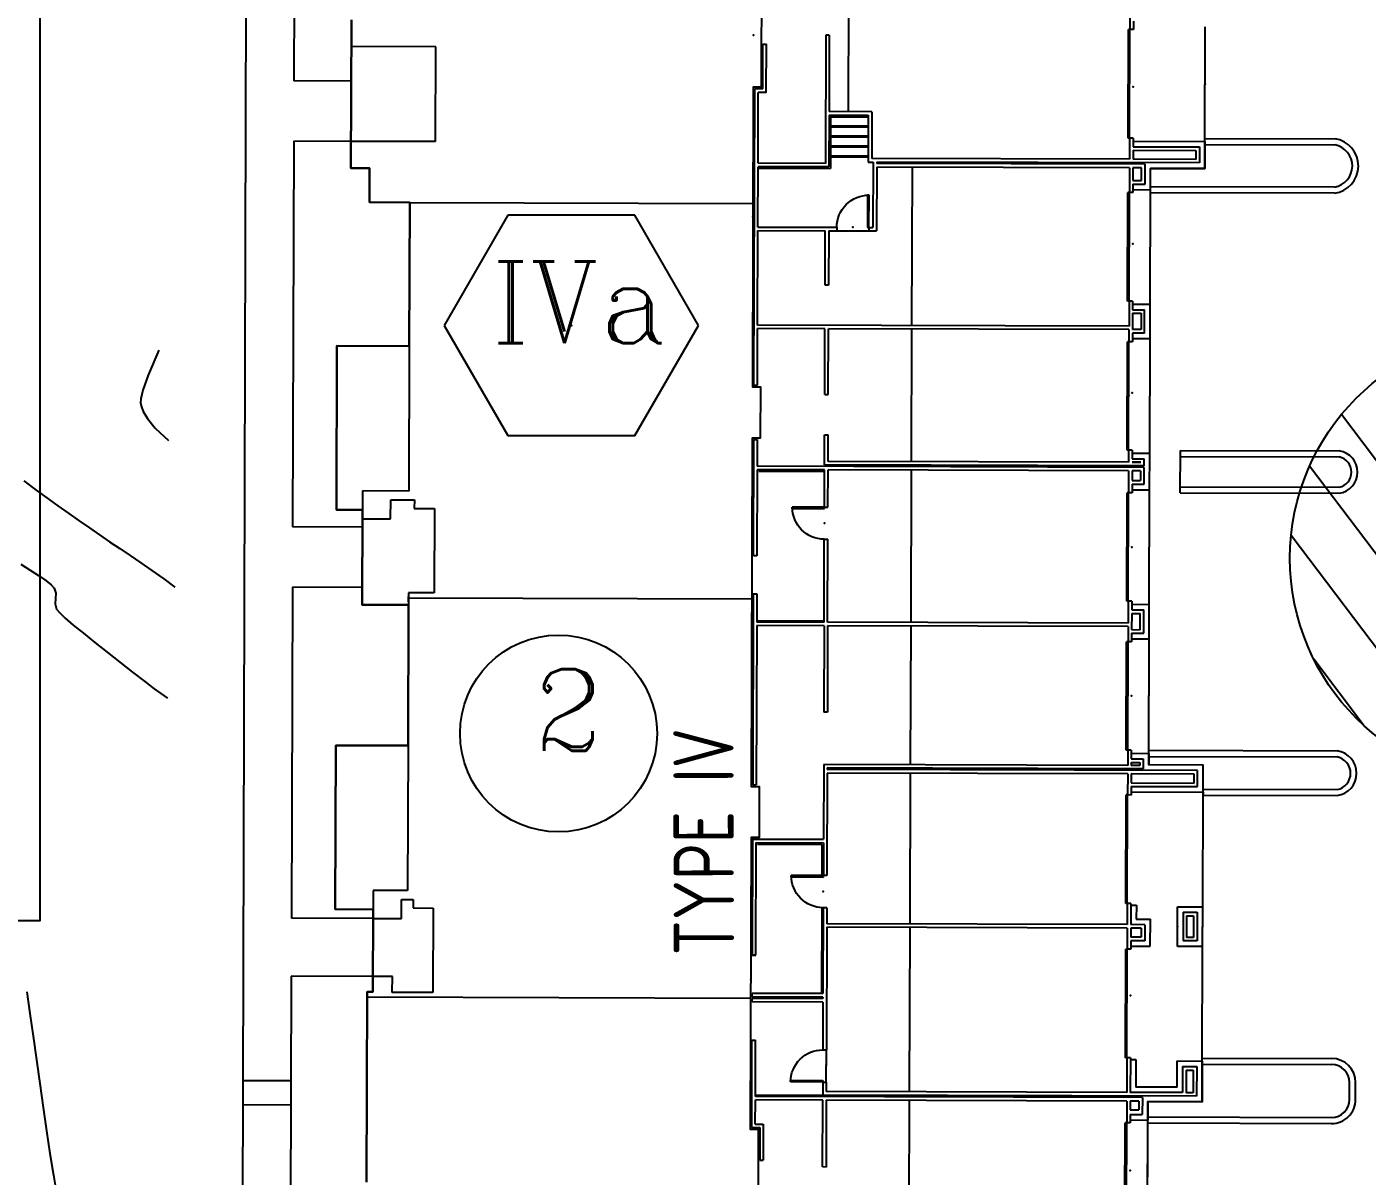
# Model space of a CAD drawing. Header units: feet. Extents: x 26064 to 27719, y 16802 to 28989.
# Drawn here: x 26633.5 to 26744.6, y 17783.9 to 17879.2 of the extents above; entities that cross this region are included whole.
import ezdxf
from ezdxf.enums import TextEntityAlignment as Align

# ---------------------------------------------------------------- set-up
doc = ezdxf.new("R2010")
doc.units = ezdxf.units.FT
doc.header["$LTSCALE"] = 50
doc.header["$MEASUREMENT"] = 0
doc.header["$PDSIZE"] = -0.5
doc.linetypes.add('HIDDEN', pattern=[0.375, 0.25, -0.125])
doc.linetypes.add('HIDN25', pattern=[0.0938, 0.0625, -0.0313])
for name, color, linetype in [('BUILDING-INTERIOR', 251, 'Continuous'), ('BUILDINGS', 5, 'Continuous'), ('CONT-MJR', 160, 'HIDDEN'), ('CONT-MNR', 55, 'HIDN25'), ('CURB-B', 4, 'Continuous'), ('CURB-F', 32, 'Continuous'), ('FLUMES', 2, 'Continuous'), ('IAN-CHECK', 221, 'Continuous'), ('INLET PROTECTION', 1, 'HIDDEN'), ('SIDEWALK', 9, 'Continuous')]:
    doc.layers.add(name, color=color, linetype=linetype)
doc.styles.add('DCADTXTSTYLE2', font='ARCHITXT')
doc.styles.add('DCADTXTSTYLE3', font='ROMANC')

# ---------------------------------------------------------------- blocks, each defined once
blk = doc.blocks.new('BLDG4')
at = {"ltscale": 12}
for p, q in [((-1258, 449.5), (-1258, 395.5)), ((-1217.5, 449.5), (-1258, 449.5)), ((-1252.5, 444), (-1252.5, 72)), ((-1223, 444), (-1252.5, 444)), ((-1249, 440.5), (-1249, 433.5)), ((-1226.5, 440.5), (-1249, 440.5)), ((-1226.5, 433.5), (-1226.5, 440.5)), ((-1223, 430), (-1223, 444)), ((-1217.5, 424.5), (-1217.5, 449.5)), ((-1217.5, 449.5), (-1103.5, 449.5)), ((-1103.5, 449.5), (-1103.5, 424.5)), ((-1103.5, 449.5), (-1064, 449.5)), ((-1098, 444), (-1098, 430)), ((-1069.5, 444), (-1098, 444)), ((-1094.5, 440.5), (-1094.5, 433.5)), ((-1073, 440.5), (-1094.5, 440.5)), ((-1073, 433.5), (-1073, 440.5)), ((-1069.5, 430), (-1069.5, 444)), ((-1064, 424.5), (-1064, 449.5)), ((-1064, 449.5), (-950, 449.5)), ((-950, 378), (-950, 449.5)), ((-950, 449.5), (-923, 449.5)), ((-944.5, 444), (-928.5, 444)), ((-944.5, 378), (-944.5, 444)), ((-941, 440.5), (-932, 440.5)), ((-941, 378), (-941, 440.5)), ((-932, 440.5), (-932, 378)), ((-928.5, 444), (-928.5, 75.5)), ((-923, 449.5), (-923, 395.5)), ((-329.5, 449.5), (-329.5, 395.5)), ((-302.5, 449.5), (-329.5, 449.5)), ((-324, 444), (-324, 123)), ((-308, 444), (-324, 444)), ((-320.5, 440.5), (-320.5, 378)), ((-311.5, 440.5), (-320.5, 440.5)), ((-311.5, 378), (-311.5, 440.5)), ((-308, 378), (-308, 444)), ((-302.5, 378), (-302.5, 449.5)), ((-302.5, 449.5), (-188.5, 449.5)), ((-1226.5, 433.5), (-1249, 433.5)), ((-1249, 430), (-1249, 378)), ((-1223, 430), (-1249, 430)), ((-1069.5, 430), (-1098, 430)), ((-1073, 433.5), (-1094.5, 433.5)), ((-1243.5, 424.5), (-1243.5, 383.5)), ((-1243.5, 424.5), (-1217.5, 424.5)), ((-1103.5, 424.5), (-1064, 424.5)), ((-1390.3, 395.5), (-1276.3, 395.5)), ((-1276.3, 378), (-1276.3, 395.5)), ((-1258, 395.5), (-1276.3, 395.5)), ((-1254, 390), (-1270.8, 390)), ((-1270.8, 378), (-1270.8, 390)), ((-1254, 390), (-1254, 5)), ((-1103.5, 397.5), (-1076.5, 397.5)), ((-1103.5, 378), (-1103.5, 397.5)), ((-1098, 392), (-1098, 378)), ((-1082, 392), (-1098, 392)), ((-1085.5, 388.5), (-1094.5, 388.5)), ((-1094.5, 388.5), (-1094.5, 378)), ((-1085.5, 388.5), (-1085.5, 378)), ((-1082, 392), (-1082, 378)), ((-1076.5, 383.5), (-1076.5, 397.5)), ((-927, 390), (-927, 75.5)), ((-917, 390), (-927, 390)), ((-911.5, 395.5), (-923, 395.5)), ((-917, 378), (-917, 390)), ((-911.5, 378), (-911.5, 395.5)), ((-911.5, 395.5), (-797.5, 395.5)), ((-797.5, 378), (-797.5, 395.5)), ((-797.5, 395.5), (-763.3, 395.5)), ((-792, 390), (-768.8, 390)), ((-792, 378), (-792, 390)), ((-768.8, 378), (-768.8, 390)), ((-763.3, 378), (-763.3, 395.5)), ((-763.3, 395.5), (-649.3, 395.5)), ((-649.3, 378), (-649.3, 395.5)), ((-649.3, 395.5), (-613, 395.5)), ((-643.8, 390), (-627, 390)), ((-643.8, 378), (-643.8, 390)), ((-627, 390), (-627, 5)), ((-625.5, 390), (-625.5, 72)), ((-625.5, 390), (-618.5, 390)), ((-618.5, 378), (-618.5, 390)), ((-613, 378), (-613, 395.5)), ((-613, 395.5), (-499, 395.5)), ((-499, 395.5), (-499, 378)), ((-499, 395.5), (-464.7, 395.5)), ((-493.5, 390), (-493.5, 378)), ((-493.5, 390), (-470.2, 390)), ((-470.2, 378), (-470.2, 390)), ((-464.7, 378), (-464.7, 395.5)), ((-464.7, 395.5), (-350.7, 395.5)), ((-350.7, 378), (-350.7, 395.5)), ((-350.7, 395.5), (-329.5, 395.5)), ((-345.2, 390), (-325.5, 390)), ((-345.2, 378), (-345.2, 390)), ((-325.5, 390), (-325.5, 123)), ((-1387.3, 374.5), (-1279.2, 374.5)), ((-1279.2, 378), (-1279.2, 374.5)), ((-1270.8, 378), (-1279.2, 378)), ((-1257.5, 374.5), (-1279.2, 374.5)), ((-1279.2, 374.5), (-1279.2, 373)), ((-1257.5, 386.5), (-1266.3, 386.5)), ((-1266.3, 378), (-1266.3, 386.5)), ((-1257.5, 378), (-1266.3, 378)), ((-1257.5, 386.5), (-1257.5, 378)), ((-1257.5, 374.5), (-1257.5, 75.5)), ((-1214.5, 378), (-1249, 378)), ((-1249, 374.5), (-1249, 75.5)), ((-1214.5, 374.5), (-1249, 374.5)), ((-1216, 383.5), (-1243.5, 383.5)), ((-1216, 378), (-1216, 383.5)), ((-1214.5, 378), (-1214.5, 374.5)), ((-1214.5, 374.5), (-1106.5, 374.5)), ((-1214.5, 374.5), (-1214.5, 373)), ((-1106.5, 378), (-1106.5, 374.5)), ((-1098, 378), (-1106.5, 378)), ((-1085.5, 374.5), (-1106.5, 374.5)), ((-1106.5, 374.5), (-1106.5, 373)), ((-1085.5, 378), (-1094.5, 378)), ((-1085.5, 374.5), (-1085.5, 75.5)), ((-1061, 378), (-1082, 378)), ((-1082, 374.5), (-1082, 75.5)), ((-1061, 374.5), (-1082, 374.5)), ((-1062.5, 383.5), (-1076.5, 383.5)), ((-1062.5, 378), (-1062.5, 383.5)), ((-1061, 378), (-1061, 374.5)), ((-1061, 374.5), (-953, 374.5)), ((-1061, 374.5), (-1061, 373)), ((-953, 378), (-953, 374.5)), ((-944.5, 378), (-953, 378)), ((-932, 374.5), (-953, 374.5)), ((-953, 374.5), (-953, 373)), ((-932, 378), (-941, 378)), ((-932, 374.5), (-932, 75.5)), ((-923.5, 386.5), (-923.5, 378)), ((-920.5, 386.5), (-923.5, 386.5)), ((-920.5, 378), (-923.5, 378)), ((-923.5, 374.5), (-923.5, 72)), ((-908.5, 374.5), (-923.5, 374.5)), ((-920.5, 378), (-920.5, 386.5)), ((-908.5, 378), (-917, 378)), ((-908.5, 378), (-908.5, 374.5)), ((-908.5, 374.5), (-908.5, 373)), ((-908.5, 374.5), (-800.5, 374.5)), ((-800.5, 378), (-800.5, 374.5)), ((-792, 378), (-800.5, 378)), ((-785.5, 374.5), (-800.5, 374.5)), ((-800.5, 374.5), (-800.5, 373)), ((-788.5, 386.5), (-772.3, 386.5)), ((-788.5, 378), (-788.5, 386.5)), ((-772.3, 378), (-788.5, 378)), ((-785.5, 374.5), (-785.5, 75.5)), ((-782, 374.5), (-782, 75.5)), ((-760.3, 374.5), (-782, 374.5)), ((-772.3, 378), (-772.3, 386.5)), ((-760.3, 378), (-768.8, 378)), ((-760.3, 378), (-760.3, 374.5)), ((-760.3, 374.5), (-652.3, 374.5)), ((-760.3, 374.5), (-760.3, 373)), ((-652.3, 378), (-652.3, 374.5)), ((-643.8, 378), (-652.3, 378)), ((-630.5, 374.5), (-652.3, 374.5)), ((-652.3, 374.5), (-652.3, 373)), ((-630.5, 386.5), (-640, 386.5)), ((-640, 378), (-640, 386.5)), ((-630.5, 378), (-640, 378)), ((-630.5, 386.5), (-630.5, 378)), ((-630.5, 374.5), (-630.5, 75.5)), ((-622, 386.5), (-622, 378)), ((-622, 386.5), (-622, 386.5)), ((-622, 378), (-622, 386.5)), ((-622, 378), (-622, 378)), ((-622, 374.5), (-622, 75.5)), ((-610, 378), (-618.5, 378)), ((-610, 378), (-610, 374.5)), ((-610, 374.5), (-502, 374.5)), ((-610, 374.5), (-610, 373)), ((-502, 378), (-502, 374.5)), ((-493.5, 378), (-502, 378)), ((-502, 374.5), (-502, 373)), ((-490, 386.5), (-490, 378)), ((-473.7, 386.5), (-490, 386.5)), ((-473.7, 378), (-490, 378)), ((-490, 374.5), (-490, 75.5)), ((-486.5, 374.5), (-486.5, 5)), ((-461.7, 374.5), (-486.5, 374.5)), ((-473.7, 378), (-473.7, 386.5)), ((-461.7, 378), (-470.2, 378)), ((-461.7, 378), (-461.7, 374.5)), ((-461.7, 374.5), (-353.7, 374.5)), ((-461.7, 374.5), (-461.7, 373)), ((-353.7, 378), (-353.7, 374.5)), ((-345.2, 378), (-353.7, 378)), ((-329, 374.5), (-353.7, 374.5)), ((-353.7, 374.5), (-353.7, 373)), ((-341.5, 386.5), (-329, 386.5)), ((-341.5, 378), (-341.5, 386.5)), ((-329, 378), (-341.5, 378)), ((-329, 386.5), (-329, 378)), ((-329, 374.5), (-329, 123)), ((-311.5, 378), (-320.5, 378)), ((-320.5, 374.5), (-320.5, 118)), ((-299.5, 374.5), (-320.5, 374.5)), ((-299.5, 378), (-308, 378)), ((-299.5, 378), (-299.5, 374.5)), ((-299.5, 374.5), (-191.5, 374.5)), ((-299.5, 374.5), (-299.5, 373)), ((-183, 378), (-191.5, 378)), ((-191.5, 378), (-191.5, 374.5)), ((-162.5, 374.5), (-191.5, 374.5)), ((-191.5, 374.5), (-191.5, 373)), ((-1387.3, 373), (-1279.2, 373)), ((-1214.5, 373), (-1106.5, 373)), ((-1061, 373), (-953, 373)), ((-908.5, 373), (-800.5, 373)), ((-760.3, 373), (-652.3, 373)), ((-610, 373), (-502, 373)), ((-461.7, 373), (-353.7, 373)), ((-299.5, 373), (-191.5, 373)), ((-1395.5, 158.5), (-1257.5, 158.5)), ((-1249, 158.5), (-1085.5, 158.5)), ((-1082, 158.5), (-932, 158.5)), ((-923.5, 158.5), (-785.5, 158.5)), ((-782, 158.5), (-630.5, 158.5)), ((-622, 158.5), (-490, 158.5)), ((-486.5, 158.5), (-329, 158.5)), ((-392.5, 115.5), (-392.5, 123)), ((-329, 123), (-392.5, 123)), ((-324, 123), (-325.5, 123)), ((-389, 115.5), (-392.5, 115.5)), ((-392.5, 83.5), (-392.5, 115.5)), ((-389, 115.5), (-389, 119.5)), ((-324, 119.5), (-389, 119.5)), ((-389, 115.5), (-357, 115.5)), ((-389, 114), (-389, 115.5)), ((-357, 114), (-389, 114)), ((-357, 115.5), (-357, 114)), ((-324, 114.5), (-324, 119.5)), ((-277.5, 114.5), (-324, 114.5)), ((-274, 118), (-320.5, 118)), ((-319, 75.5), (-319, 114.5)), ((-309, 75.5), (-309, 114.5)), ((-299, 75.5), (-299, 114.5)), ((-289, 75.5), (-289, 114.5)), ((-279, 75.5), (-279, 114.5)), ((-277.5, 75.5), (-277.5, 114.5)), ((-274, 118), (-274, 75.5)), ((-162.5, 94.5), (-274, 94.5)), ((-389, 83.5), (-392.5, 83.5)), ((-392.5, 75.5), (-392.5, 83.5)), ((-389, 5), (-389, 83.5)), ((-1257.5, 75.5), (-1324, 75.5)), ((-1324, 75.5), (-1324, 72)), ((-1324, 72), (-1257.5, 72)), ((-1257.5, 72), (-1257.5, 5)), ((-1239.5, 72), (-1252.5, 72)), ((-1252.5, 5), (-1252.5, 72)), ((-1239.5, 75.5), (-1249, 75.5)), ((-1239.5, 72), (-1239.5, 75.5)), ((-1239.5, 75.5), (-1207.5, 75.5)), ((-1239.5, 72), (-1239.5, 40)), ((-1238, 72), (-1239.5, 72)), ((-1238, 40), (-1238, 72)), ((-1085.5, 75.5), (-1207.5, 75.5)), ((-1207.5, 72), (-1207.5, 75.5)), ((-1160, 72), (-1207.5, 72)), ((-1160, 72), (-1160, 1.5)), ((-1155, 72), (-1156.5, 72)), ((-1156.5, 72), (-1156.5, 1.5)), ((-1155, 72), (-1155, 1.5)), ((-1066, 72), (-1151.5, 72)), ((-1151.5, 72), (-1151.5, 1.5)), ((-1066, 70.5), (-1151.5, 70.5)), ((-1066, 75.5), (-1082, 75.5)), ((-1066, 75.5), (-1066, 72)), ((-1035.5, 40), (-1035.5, 72)), ((-1035.5, 72), (-1034, 72)), ((-932, 75.5), (-1034, 75.5)), ((-1034, 75.5), (-1034, 72)), ((-1001.5, 72), (-1034, 72)), ((-1034, 72), (-1034, 40)), ((-1003, 70.5), (-1034, 70.5)), ((-1003, 6.5), (-1003, 70.5)), ((-1001.5, 5), (-1001.5, 72)), ((-998, 1.5), (-998, 72)), ((-923.5, 72), (-998, 72)), ((-927, 75.5), (-928.5, 75.5)), ((-785.5, 75.5), (-871.5, 75.5)), ((-871.5, 75.5), (-871.5, 72)), ((-785.5, 72), (-871.5, 72)), ((-785.5, 72), (-785.5, 5)), ((-782, 75.5), (-699.5, 75.5)), ((-782, 72), (-782, 5)), ((-782, 72), (-699.5, 72)), ((-780.5, 6.5), (-780.5, 72)), ((-699.5, 72), (-699.5, 75.5)), ((-669, 40), (-669, 72)), ((-669, 72), (-667.5, 72)), ((-667.5, 75.5), (-630.5, 75.5)), ((-667.5, 72), (-667.5, 75.5)), ((-667.5, 72), (-630.5, 72)), ((-667.5, 72), (-667.5, 40)), ((-632, 6.5), (-632, 72)), ((-630.5, 72), (-630.5, 5)), ((-625.5, 72), (-595.5, 72)), ((-622, 75.5), (-595.5, 75.5)), ((-595.5, 72), (-595.5, 75.5)), ((-555.5, 75.5), (-490, 75.5)), ((-555.5, 72), (-555.5, 75.5)), ((-555.5, 72), (-490, 72)), ((-490, 72), (-490, 5)), ((-392.5, 75.5), (-446.5, 75.5)), ((-446.5, 75.5), (-446.5, 72)), ((-446.5, 72), (-392.5, 72)), ((-392.5, 5), (-392.5, 72)), ((-277.5, 77), (-330.5, 77)), ((-330.5, 5), (-330.5, 77)), ((-329, 75.5), (-329, 5)), ((-277.5, 75.5), (-329, 75.5)), ((-325.5, 72), (-325.5, 5)), ((-198, 72), (-325.5, 72)), ((-198, 75.5), (-274, 75.5)), ((-198, 75.5), (-198, 72)), ((-1239.5, 40), (-1238, 40)), ((-1034, 40), (-1035.5, 40)), ((-667.5, 40), (-669, 40)), ((-1281.5, 13), (-1317.5, 13)), ((-1317.5, 9.5), (-1317.5, 13)), ((-1285, 9.5), (-1317.5, 9.5)), ((-1285, 1.5), (-1285, 9.5)), ((-1285, 1.5), (-1198, 1.5)), ((-1281.5, 5), (-1281.5, 13)), ((-1281.5, 5), (-1257.5, 5)), ((-1254, 5), (-1198, 5)), ((-1198, 1.5), (-1198, 5)), ((-1198, 1.5), (-1198, 5)), ((-1160, 1.5), (-1156.5, 1.5)), ((-1155, 1.5), (-1151.5, 1.5)), ((-1113.5, 5), (-1001.5, 5)), ((-1113.5, 1.5), (-1113.5, 5)), ((-1113.5, 5), (-1113.5, 1.5)), ((-998, 1.5), (-1113.5, 1.5)), ((-785.5, 5), (-944, 5)), ((-944, 1.5), (-944, 5)), ((-754, 1.5), (-944, 1.5)), ((-754, 5), (-782, 5)), ((-759, -341.5), (-759, 0)), ((-754, 1.5), (-754, 5)), ((-754, 1.5), (-754, 5)), ((-630.5, 5), (-716, 5)), ((-716, 5), (-716, 1.5)), ((-716, 1.5), (-600.5, 1.5)), ((-600.5, 5), (-627, 5)), ((-600.5, 1.5), (-600.5, 5)), ((-546.5, 5), (-490, 5)), ((-546.5, 1.5), (-546.5, 5)), ((-546.5, 1.5), (-251.5, 1.5)), ((-486.5, 5), (-392.5, 5)), ((-389, 5), (-329, 5)), ((-365.5, -341.5), (-365.5, 0)), ((-325.5, 5), (-255, 5)), ((-255, 13), (-255, 5)), ((-255, 13), (-207, 13)), ((-251.5, 9.5), (-251.5, 1.5)), ((-251.5, 9.5), (-207, 9.5)), ((-207, 9.5), (-207, 13)), ((-1156.5, 0), (-1156.5, -381.5)), ((-1067.5, -316), (-1151.5, -316)), ((-1151.5, -316), (-1151.5, -356.5)), ((-1067.5, -336), (-1067.5, -316)), ((-670, -316), (-754, -316)), ((-754, -316), (-754, -341.5)), ((-670, -336), (-670, -316)), ((-305, -316), (-305, -400)), ((-305, -316), (-210.5, -316)), ((-210.5, -316), (-210.5, -400)), ((-1059, -336), (-1067.5, -336)), ((-1059, -347.7), (-1059, -336)), ((-906, -341.5), (-1050.2, -341.5)), ((-1050.2, -341.5), (-1050.2, -375.7)), ((-754, -341.5), (-766, -341.5)), ((-763, -341.5), (-757.5, -341.5)), ((-661.5, -336), (-670, -336)), ((-661.5, -359.5), (-661.5, -336)), ((-508.5, -341.5), (-652.7, -341.5)), ((-652.7, -341.5), (-652.7, -387.5)), ((-1151.5, -356.5), (-1135.8, -356.5)), ((-1135.8, -356.5), (-1135.8, -375.7)), ((-1078, -375.7), (-1078, -347.7)), ((-1078, -347.7), (-1059, -347.7)), ((-680.5, -387.5), (-680.5, -359.5)), ((-680.5, -359.5), (-661.5, -359.5)), ((-1050.2, -375.7), (-1069, -375.7)), ((-652.7, -387.5), (-671.5, -387.5))]:
    blk.add_line(p, q, dxfattribs=at)
at = {"ltscale": 6}
for p, q in [((-610, 374.5), (-622, 374.5)), ((-490, 374.5), (-502, 374.5)), ((-1387.3, 373), (-1279.2, 373)), ((-1279.2, 373), (-1279.2, 373)), ((-1214.5, 373), (-1214.5, 373)), ((-1214.5, 373), (-1106.5, 373)), ((-1106.5, 373), (-1106.5, 373)), ((-1061, 373), (-1061, 373)), ((-1061, 373), (-953, 373)), ((-953, 373), (-953, 373)), ((-908.5, 373), (-908.5, 373)), ((-908.5, 373), (-800.5, 373)), ((-800.5, 373), (-800.5, 373)), ((-760.3, 373), (-760.3, 373)), ((-760.3, 373), (-652.3, 373)), ((-652.3, 373), (-652.3, 373)), ((-610, 373), (-610, 373)), ((-610, 373), (-502, 373)), ((-502, 373), (-502, 373)), ((-461.7, 373), (-461.7, 373)), ((-461.7, 373), (-353.7, 373)), ((-353.7, 373), (-353.7, 373)), ((-299.5, 373), (-299.5, 373)), ((-299.5, 373), (-191.5, 373)), ((-191.5, 373), (-191.5, 373))]:
    blk.add_line(p, q, dxfattribs=at)
at = {"ltscale": 4}
for p, q in [((-318, 75.5), (-318, 114.5)), ((-308, 75.5), (-308, 114.5)), ((-298, 75.5), (-298, 114.5)), ((-288, 75.5), (-288, 114.5)), ((-278, 75.5), (-278, 114.5))]:
    blk.add_line(p, q, dxfattribs=at)
at = {"ltscale": 12}
for points in [[(-1340.5, -381.5), (-1151, -381.5), (-1151, -375.7), (-1069, -375.7), (-1069, -413.5), (-906, -413.5), (-906, -341.5), (-766, -341.5), (-766, -387.5), (-671.5, -387.5), (-671.5, -413.5), (-508.5, -413.5), (-508.5, -341.5), (-365.5, -341.5), (-365.5, -381.5), (-331.5, -381.5), (-331.5, -400), (-184, -400)], [(-130, 8), (-250, 8), (-250, 0), (-548, 0), (-548, 8), (-599, 8), (-599, 0), (-945.5, 0), (-945.5, 8), (-996.5, 8), (-996.5, 0), (-1286.5, 0), (-1286.5, 8), (-1406.5, 8)]]:
    blk.add_lwpolyline(points, dxfattribs=at)
for centre, start, end in [((-389, 115.5), 270, 0), ((-1239.5, 72), 270, 0), ((-1034, 72), 180, 270), ((-667.5, 72), 180, 270)]:
    blk.add_arc(centre, 32, start, end, dxfattribs=at)
for p in [(-1083.8, 449.5), (-245.5, 449.5), (-1083.8, 424.5), (-1326.5, 378), (-1152.5, 378), (-854.5, 378), (-854.5, 374.5), (-706.3, 378), (-556, 374.5), (-553, 378), (-407.7, 374.5), (-404.5, 378), (-248.5, 378), (-389, 99.5), (-1222.5, 75.5), (-1050, 72), (-683.5, 72), (-1138, 0), (-378.8, 0), (-198, 0)]:
    blk.add_point(p, dxfattribs=at)
at = {"ltscale": 12, "style": 'DCADTXTSTYLE2', "text_generation_flag": 2, "width": 0.869565}
blk.add_text('TYPE IV', height=60, rotation=179.6656, dxfattribs=at).set_placement((-1113.5, 1.5), align=Align.BOTTOM_LEFT)

msp = doc.modelspace()

# ---------------------------------------------------------------- hatches: boundary and pattern name
at = {"layer": 'INLET PROTECTION', "linetype": 'Continuous'}
h = msp.add_hatch(dxfattribs=at)
h.set_pattern_fill('ANSI31', scale=37.499998, angle=262.0889784, style=0)
h.set_pattern_definition([(307.088978, (50867.9384, -5429.561), (3.7392183, 2.82681806), [])])
edge = h.paths.add_edge_path()
edge.add_arc((26756.95019, 17835.16506), 18.75, 0, 360)

# ---------------------------------------------------------------- linework, layer by layer
at = {"layer": 'BUILDING-INTERIOR', "color": 7, "ltscale": 0.03125}
for p, q in [((26673.37573, 17863.58136), (26668.10437, 17854.45101)), ((26683.91845, 17863.58136), (26673.37573, 17863.58136)), ((26689.18981, 17854.45101), (26683.91845, 17863.58136)), ((26668.10437, 17854.45101), (26673.37573, 17845.32082)), ((26683.91845, 17845.32082), (26689.18981, 17854.45101)), ((26673.37573, 17845.32082), (26683.91845, 17845.32082))]:
    msp.add_line(p, q, dxfattribs=at)
msp.add_circle((26677.58623, 17820.63654), 8.16052, dxfattribs=at)
msp.add_point((26678.64709, 17854.45101), dxfattribs=at)
at = {"layer": 'BUILDINGS', "color": 7, "flags": 128}
for points in [[(26660.41952, 17879.78939), (26660.38366, 17867.50245), (26661.92473, 17867.49795), (26661.91647, 17864.66571), (26665.24853, 17864.65599), (26665.21376, 17852.7439), (26659.21607, 17852.76141), (26659.17643, 17839.1833), (26661.34227, 17839.17697), (26661.31929, 17831.30499), (26665.15115, 17831.29381), (26665.11714, 17819.63163), (26659.11945, 17819.64914), (26659.07982, 17806.07102), (26662.22444, 17806.06185), (26662.20451, 17799.23113), (26661.72549, 17799.23253), (26661.67942, 17783.44692)], [(26726.39242, 17779.11377), (26726.42014, 17788.61012), (26726.42014, 17788.61012), (26726.42458, 17790.13037), (26730.92288, 17790.11725), (26730.93273, 17793.49095), (26730.93273, 17793.49095), (26730.93273, 17793.49095), (26730.93273, 17793.49095), (26730.93273, 17793.49095), (26730.93273, 17793.49095), (26730.96044, 17802.9873), (26730.96044, 17802.9873), (26730.96044, 17802.9873), (26730.96044, 17802.9873), (26730.97004, 17806.2777), (26730.97004, 17806.2777), (26730.97004, 17806.2777), (26730.99776, 17815.77405), (26731.00432, 17818.02319), (26726.50603, 17818.03631), (26726.50882, 17818.99428), (26726.50919, 17819.11924), (26726.53654, 17828.49063), (26726.53654, 17828.49063), (26726.54487, 17831.34371), (26726.54487, 17831.34371), (26726.57259, 17840.84006), (26726.57259, 17840.84006), (26726.5814, 17843.85973), (26726.5814, 17843.85973), (26726.60911, 17853.35608), (26726.60911, 17853.35608), (26726.61744, 17856.20916), (26726.61744, 17856.20916), (26726.64516, 17865.70551), (26726.64516, 17865.70551), (26726.65032, 17867.47565), (26731.1486, 17867.46253), (26731.15516, 17869.71121), (26731.15516, 17869.71121), (26731.18288, 17879.20756)]]:
    msp.add_lwpolyline(points, dxfattribs=at)
at = {"layer": 'CONT-MJR', "color": 7}
for p, q in [((26633.27885, 17841.57902, 630), (26634.30498, 17840.81099, 630)), ((26634.30498, 17840.81099, 630), (26635.17784, 17840.16463, 630)), ((26635.17784, 17840.16463, 630), (26636.10121, 17839.49297, 630)), ((26636.10121, 17839.49297, 630), (26636.99086, 17838.85919, 630)), ((26636.99086, 17838.85919, 630), (26637.85498, 17838.25489, 630)), ((26637.85498, 17838.25489, 630), (26638.70177, 17837.67167, 630)), ((26638.70177, 17837.67167, 630), (26639.53944, 17837.10114, 630)), ((26639.53944, 17837.10114, 630), (26640.37617, 17836.53489, 630)), ((26640.37617, 17836.53489, 630), (26641.22018, 17835.96451, 630)), ((26641.22018, 17835.96451, 630), (26642.07967, 17835.38161, 630)), ((26642.07967, 17835.38161, 630), (26642.96282, 17834.77778, 630)), ((26642.96282, 17834.77778, 630), (26643.87784, 17834.14463, 630)), ((26643.87784, 17834.14463, 630), (26644.87223, 17833.44254, 630)), ((26644.87223, 17833.44254, 630), (26645.7949, 17832.77642, 630))]:
    msp.add_line(p, q, dxfattribs=at)
at = {"layer": 'CONT-MNR', "color": 7}
for p, q in [((26644.47195, 17852.3989, 631), (26643.57229, 17850.34492, 631)), ((26643.0178, 17847.71063, 631), (26643.1672, 17847.33502, 631)), ((26643.1672, 17847.33502, 631), (26643.50868, 17846.75398, 631)), ((26643.50868, 17846.75398, 631), (26644.16558, 17845.95026, 631)), ((26635.09866, 17833.31468, 629), (26635.54575, 17832.96234, 629)), ((26635.79784, 17832.68463, 629), (26635.92199, 17832.2598, 629)), ((26635.92199, 17832.2598, 629), (26635.89935, 17831.81826, 629)), ((26635.87346, 17831.3724, 629), (26635.98784, 17830.93463, 629)), ((26636.22427, 17830.65258, 629), (26636.69981, 17830.20743, 629)), ((26639.15327, 17828.18028, 629), (26640.17742, 17827.36963, 629)), ((26640.17742, 17827.36963, 629), (26641.23675, 17826.53935, 629)), ((26643.29784, 17824.93463, 629), (26644.08749, 17824.34308, 629)), ((26634.31082, 17793.60028, 628), (26634.58745, 17791.62646, 628)), ((26634.86858, 17789.65359, 628), (26635.15311, 17787.71164, 628)), ((26635.72791, 17784.04036, 628), (26636.01597, 17782.37099, 628))]:
    msp.add_line(p, q, dxfattribs=at)
at = {"layer": 'CONT-MNR', "color": 7, "extrusion": (0.943192, -0.332249, 0)}
msp.add_line((26643.57229, 17850.34492, 631), (26643.12715, 17849.08124, 631), dxfattribs=at)
at = {"layer": 'CONT-MNR', "color": 7, "extrusion": (0.975359, -0.220625, 0)}
msp.add_line((26643.12715, 17849.08124, 631), (26642.96768, 17848.37626, 631), dxfattribs=at)
at = {"layer": 'CONT-MNR', "color": 7, "extrusion": (0.998626, -0.052397, 0)}
msp.add_line((26642.96768, 17848.37626, 631), (26642.94949, 17848.02951, 631), dxfattribs=at)
at = {"layer": 'CONT-MNR', "color": 7, "extrusion": (0.990868, 0.134834, 0)}
msp.add_line((26642.94949, 17848.02951, 631), (26642.96784, 17847.89463, 631), dxfattribs=at)
at = {"layer": 'CONT-MNR', "color": 7, "extrusion": (0.965054, 0.26205, 0)}
msp.add_line((26642.96784, 17847.89463, 631), (26643.0178, 17847.71063, 631), dxfattribs=at)
at = {"layer": 'CONT-MNR', "color": 7, "extrusion": (-0.685541, -0.728034, 0)}
msp.add_line((26644.16558, 17845.95026, 631), (26645.27304, 17844.90744, 631), dxfattribs=at)
at = {"layer": 'CONT-MNR', "color": 7, "extrusion": (-0.535488, -0.844543, 0)}
msp.add_line((26633.01874, 17834.67629, 629), (26633.79203, 17834.18598, 629), dxfattribs=at)
at = {"layer": 'CONT-MNR', "color": 7, "extrusion": (0.543862, 0.839175, 0)}
msp.add_line((26633.79203, 17834.18598, 629), (26634.49971, 17833.72734, 629), dxfattribs=at)
at = {"layer": 'CONT-MNR', "color": 7, "extrusion": (-0.567348, -0.823478, 0)}
msp.add_line((26634.49971, 17833.72734, 629), (26635.09866, 17833.31468, 629), dxfattribs=at)
at = {"layer": 'CONT-MNR', "color": 7, "extrusion": (0.740432, 0.672131, 0)}
msp.add_line((26635.54575, 17832.96234, 629), (26635.79784, 17832.68463, 629), dxfattribs=at)
at = {"layer": 'CONT-MNR', "color": 7, "extrusion": (0.998318, -0.057976, 0)}
msp.add_line((26635.89935, 17831.81826, 629), (26635.87346, 17831.3724, 629), dxfattribs=at)
at = {"layer": 'CONT-MNR', "color": 7, "extrusion": (0.766364, 0.642407, 0)}
msp.add_line((26635.98784, 17830.93463, 629), (26636.22427, 17830.65258, 629), dxfattribs=at)
at = {"layer": 'CONT-MNR', "color": 7, "extrusion": (-0.652061, -0.758166, 0)}
msp.add_line((26636.69981, 17830.20743, 629), (26637.37368, 17829.62787, 629), dxfattribs=at)
at = {"layer": 'CONT-MNR', "color": 7, "extrusion": (-0.636032, -0.771663, 0)}
msp.add_line((26637.37368, 17829.62787, 629), (26638.2051, 17828.94259, 629), dxfattribs=at)
at = {"layer": 'CONT-MNR', "color": 7, "extrusion": (-0.626583, -0.779355, 0)}
msp.add_line((26638.2051, 17828.94259, 629), (26639.15327, 17828.18028, 629), dxfattribs=at)
at = {"layer": 'CONT-MNR', "color": 7, "extrusion": (-0.614714, -0.78875, 0)}
msp.add_line((26641.23675, 17826.53935, 629), (26642.29049, 17825.71812, 629), dxfattribs=at)
at = {"layer": 'CONT-MNR', "color": 7, "extrusion": (-0.613937, -0.789355, 0)}
msp.add_line((26642.29049, 17825.71812, 629), (26643.29784, 17824.93463, 629), dxfattribs=at)
at = {"layer": 'CONT-MNR', "color": 7, "extrusion": (0.58453, 0.811372, 0)}
msp.add_line((26644.08749, 17824.34308, 629), (26645.17453, 17823.55996, 629), dxfattribs=at)
at = {"layer": 'CONT-MNR', "color": 7, "extrusion": (0.989968, 0.141292, 0)}
msp.add_line((26633.51908, 17799.22769, 628), (26633.77553, 17797.43086, 628), dxfattribs=at)
at = {"layer": 'CONT-MNR', "color": 7, "extrusion": (0.990322, 0.138789, 0)}
msp.add_line((26633.77553, 17797.43086, 628), (26634.03981, 17795.54507, 628), dxfattribs=at)
at = {"layer": 'CONT-MNR', "color": 7, "extrusion": (0.99043, 0.138018, 0)}
msp.add_line((26634.03981, 17795.54507, 628), (26634.31082, 17793.60028, 628), dxfattribs=at)
at = {"layer": 'CONT-MNR', "color": 7, "extrusion": (0.989999, 0.141074, 0)}
msp.add_line((26634.58745, 17791.62646, 628), (26634.86858, 17789.65359, 628), dxfattribs=at)
at = {"layer": 'CONT-MNR', "color": 7, "extrusion": (0.988575, 0.150732, 0)}
msp.add_line((26635.15311, 17787.71164, 628), (26635.43992, 17785.83057, 628), dxfattribs=at)
at = {"layer": 'CONT-MNR', "color": 7, "extrusion": (0.987306, 0.158828, 0)}
msp.add_line((26635.43992, 17785.83057, 628), (26635.72791, 17784.04036, 628), dxfattribs=at)
at = {"layer": 'CURB-B', "color": 7, "flags": 128}
for points in [[(26731.15442, 17869.45884), (26741.92908, 17869.42739)], [(26741.89008, 17865.91111), (26726.64589, 17865.9556)], [(26729.11257, 17840.58087), (26729.12298, 17844.10027)], [(26729.1215, 17843.60027), (26742.28914, 17843.56174)], [(26729.11405, 17841.08087), (26742.28178, 17841.04244)], [(26726.50809, 17818.74281), (26742.12227, 17818.69724)], [(26726.50882, 17818.99428), (26726.50955, 17819.24421)], [(26730.99776, 17815.77405), (26730.99703, 17815.52402)], [(26730.99848, 17816.02317), (26742.11442, 17815.99175)], [(26730.932, 17793.23965), (26741.64638, 17793.20837)], [(26743.13793, 17790.31054), (26743.142, 17791.704)], [(26726.42087, 17788.85933), (26741.63356, 17788.81493)]]:
    msp.add_lwpolyline(points, dxfattribs=at)
for points in [[(26741.89008, 17865.91111, 0.832217858), (26741.92908, 17869.42739)], [(26742.28178, 17841.04244, 0.807463817), (26742.28914, 17843.56174)], [(26742.11442, 17815.99175, 0.820893908), (26742.12227, 17818.69724)], [(26743.142, 17791.704, 0.414213562), (26741.64638, 17793.20837)], [(26741.63356, 17788.81493, 0.414213562), (26743.13793, 17790.31054)]]:
    msp.add_lwpolyline(points, format="xyb", dxfattribs=at)
at = {"layer": 'CURB-F', "color": 7}
for p, q in [((26731.15588, 17869.95884), (26741.93616, 17869.92737)), ((26741.88862, 17865.41111), (26726.64443, 17865.45561)), ((26729.12298, 17844.10027), (26742.2906, 17844.06174)), ((26729.11257, 17840.58087), (26742.28032, 17840.54244)), ((26726.50955, 17819.24264), (26742.12372, 17819.19726)), ((26730.99702, 17815.52317), (26742.11297, 17815.49175)), ((26730.93346, 17793.73964), (26741.64784, 17793.70837)), ((26743.63793, 17790.30908), (26743.64199, 17791.70254)), ((26726.41941, 17788.35933), (26741.6321, 17788.31493))]:
    msp.add_line(p, q, dxfattribs=at)
for centre, radius, start, end in [((26741.58956, 17867.67264), 2.28121, 277.5328769, 81.2608829), ((26742.01912, 17842.30287), 1.7797, 278.4395245, 81.2259677), ((26741.85397, 17817.34527), 1.87153, 277.9546696, 81.7129142), ((26741.642, 17791.70838), 2, 359.8327778, 89.8327778), ((26741.63794, 17790.31492), 2, 269.8327778, 359.8327778)]:
    msp.add_arc(centre, radius, start, end, dxfattribs=at)
at = {"layer": 'FLUMES', "color": 7}
for p, q in [((26655.4146, 17791.84218), (26651.41462, 17791.85385)), ((26655.40876, 17789.84219), (26651.40878, 17789.85386))]:
    msp.add_line(p, q, dxfattribs=at)
at = {"layer": 'IAN-CHECK', "color": 7}
msp.add_lwpolyline([(26465.80042, 17928.83939), (26634.6073, 17928.83939), (26634.6073, 17805.10663), (26465.80042, 17805.10663)], close=True, dxfattribs=at)
at = {"layer": 'INLET PROTECTION', "color": 7, "linetype": 'Continuous'}
msp.add_circle((26756.95019, 17835.16506), 18.75, dxfattribs=at)
at = {"layer": 'SIDEWALK', "color": 7}
for p, q in [((26655.6902, 17886.27342), (26655.65649, 17874.72377)), ((26651.67413, 17881.27342), (26651.20497, 17720.52176)), ((26660.4047, 17874.70991), (26655.65649, 17874.72377)), ((26655.6419, 17869.72379), (26655.54861, 17837.75787)), ((26660.3901, 17869.70994), (26655.6419, 17869.72379)), ((26661.33808, 17837.74097), (26655.54861, 17837.75787)), ((26655.53401, 17832.75789), (26655.45397, 17805.33189)), ((26661.32348, 17832.74099), (26655.53401, 17832.75789)), ((26662.22225, 17805.31213), (26655.45397, 17805.33189)), ((26655.43993, 17800.52123), (26655.38371, 17781.2578)), ((26662.20821, 17800.50148), (26655.43993, 17800.52123))]:
    msp.add_line(p, q, dxfattribs=at)

# ---------------------------------------------------------------- block references
at = {"layer": 'BUILDING-INTERIOR', "color": 7, "ltscale": 0.03125, "extrusion": (0, 0, -1), "xscale": 0.08330050012731063, "yscale": 0.08330050012955326, "zscale": -0.08330050013000001, "rotation": 90.16722222178687}
msp.add_blockref('BLDG4', (-26693.7843, 17895.01696), dxfattribs=at)

# ---------------------------------------------------------------- texts
at = {"layer": 'BUILDING-INTERIOR', "color": 7, "ltscale": 0.03125, "style": 'DCADTXTSTYLE3', "width": 0.993}
for s, height, p in [('IVa', 6.747341, (26672.04206, 17850.97178)), ('2', 6.74734, (26675.52746, 17817.18933))]:
    msp.add_text(s, height=height, dxfattribs=at).set_placement(p, align=Align.BOTTOM_LEFT)

doc.saveas('drawing.dxf')
